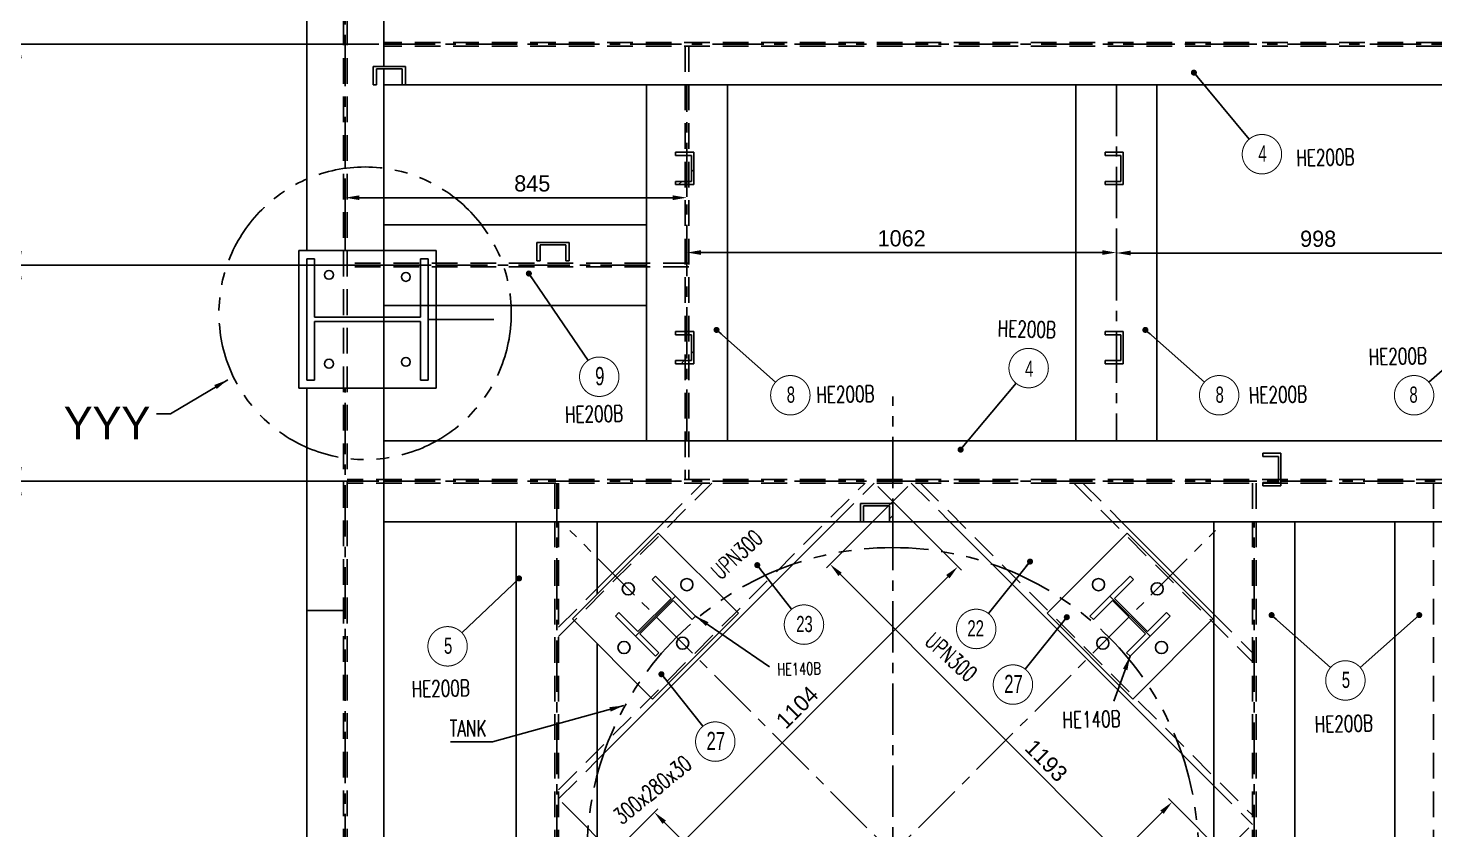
# Model space of a CAD drawing. Header units: millimetres. Extents: x 0 to 16187, y -20471 to 6290.
# Drawn here: x 7280.5 to 7628.3, y 5293.1 to 5491.2 of the extents above; entities that cross this region are included whole.
import ezdxf
from ezdxf.enums import TextEntityAlignment as Align

# ---------------------------------------------------------------- set-up
doc = ezdxf.new("R2010")
doc.units = ezdxf.units.MM
doc.header["$PDSIZE"] = -1
for name, pattern in [('CENTERX2', [20.32, 12.7, -2.54, 2.54, -2.54]), ('DASHED2', [9.525, 6.35, -3.175]), ('PHANTOM2', [31.75, 15.875, -3.175, 3.175, -3.175, 3.175, -3.175])]:
    doc.linetypes.add(name, pattern=pattern)
doc.styles.add('MtXpl_txt_shx', font='txt.shx', dxfattribs={"height": 0.2})
doc.styles.add('ROMAND-1', font='ic-romand.shx')
doc.styles.add('SLDTEXTSTYLE2', font='TXT', dxfattribs={"width": 0.686449})
doc.dimstyles.new('AM_ISO', dxfattribs={"dimtxt": 3.5, "dimasz": 3.5, "dimexe": 1, "dimexo": 1, "dimgap": 1.5, "dimtad": 1, "dimdsep": 46, "dimtxsty": 'Standard', "dimcen": 0, "dimclrd": 1, "dimclre": 1, "dimclrt": 1, "dimadec": 0, "dimazin": 2, "dimtp": 0.1, "dimtm": 0.1, "dimtfac": 0.71, "dimtdec": 3, "dimtmove": 0, "dimatfit": 3, "dimfxl": 1, "dimlwd": -1, "dimlwe": -1, "dimarcsym": 1})
doc.dimstyles.new('AM_ISO$7', dxfattribs={"dimtxt": 3.5, "dimasz": 3.5, "dimexe": 1, "dimexo": 1, "dimgap": 1.5, "dimtad": 1, "dimtoh": 1, "dimdsep": 46, "dimtxsty": 'Standard', "dimcen": 0, "dimclrd": 1, "dimclre": 1, "dimclrt": 1, "dimadec": 0, "dimazin": 2, "dimtp": 0.1, "dimtm": 0.1, "dimtfac": 0.71, "dimtdec": 3, "dimtmove": 0, "dimatfit": 3, "dimfxl": 1, "dimlwd": -1, "dimlwe": -1, "dimarcsym": 1})
pattern_1 = [(45, (5642.543, 1992.42), (-11.22532, 11.22532), [])]

# ---------------------------------------------------------------- blocks, each defined once
blk = doc.blocks.new('*D2035')
at = {"color": 1, "linetype": 'ByBlock'}
for p, q in [((7367.17, 5379.26), (7277.05, 5379.26)), ((7278.3, 5375.76), (7278.3, 5199.28)), ((7348.13, 5195.78), (7277.05, 5195.78))]:
    blk.add_line(p, q, dxfattribs=at)
at = {"color": 1}
for points in [[(7278.88, 5375.76), (7277.71, 5375.76), (7278.3, 5379.26)], [(7277.71, 5199.28), (7278.88, 5199.28), (7278.3, 5195.78)]]:
    blk.add_solid(points, dxfattribs=at)
at = {"layer": 'Defpoints', "color": 0}
for p in [(7368.42, 5379.26), (7278.3, 5195.78), (7349.38, 5195.78)]:
    blk.add_point(p, dxfattribs=at)
at = {"color": 1, "insert": (7274.8, 5287.52), "char_height": 4, "attachment_point": 5, "rotation": 90}
blk.add_mtext('1835', dxfattribs=at)
blk = doc.blocks.new('*D2040')
at = {"color": 1, "linetype": 'ByBlock'}
for p, q in [((7367.17, 5487.26), (7277.05, 5487.26)), ((7278.3, 5483.76), (7278.3, 5436.16)), ((7380.13, 5432.66), (7277.05, 5432.66))]:
    blk.add_line(p, q, dxfattribs=at)
at = {"color": 1}
for points in [[(7278.88, 5483.76), (7277.71, 5483.76), (7278.3, 5487.26)], [(7277.71, 5436.16), (7278.88, 5436.16), (7278.3, 5432.66)]]:
    blk.add_solid(points, dxfattribs=at)
at = {"layer": 'Defpoints', "color": 0}
for p in [(7368.42, 5487.26), (7278.3, 5432.66), (7381.38, 5432.66)]:
    blk.add_point(p, dxfattribs=at)
at = {"color": 1, "insert": (7274.8, 5459.96), "char_height": 4, "attachment_point": 5, "rotation": 90}
blk.add_mtext('546', dxfattribs=at)
blk = doc.blocks.new('*D2041')
at = {"color": 1, "linetype": 'ByBlock'}
for p, q in [((7380.13, 5432.66), (7277.05, 5432.66)), ((7278.3, 5382.76), (7278.3, 5429.16)), ((7367.17, 5379.26), (7277.05, 5379.26))]:
    blk.add_line(p, q, dxfattribs=at)
at = {"color": 1}
for points in [[(7278.88, 5429.16), (7277.71, 5429.16), (7278.3, 5432.66)], [(7277.71, 5382.76), (7278.88, 5382.76), (7278.3, 5379.26)]]:
    blk.add_solid(points, dxfattribs=at)
at = {"layer": 'Defpoints', "color": 0}
for p in [(7278.3, 5432.66), (7381.38, 5432.66), (7368.42, 5379.26)]:
    blk.add_point(p, dxfattribs=at)
at = {"color": 1, "insert": (7274.8, 5405.96), "char_height": 4, "attachment_point": 5, "rotation": 90}
blk.add_mtext('534', dxfattribs=at)
blk = doc.blocks.new('*D2042')
at = {"color": 1, "linetype": 'ByBlock'}
for p, q in [((7358.9, 5452.51), (7358.9, 5448.08)), ((7439.88, 5449.33), (7362.4, 5449.33)), ((7443.38, 5449.58), (7443.38, 5450.58))]:
    blk.add_line(p, q, dxfattribs=at)
at = {"color": 1}
for points in [[(7362.4, 5449.91), (7362.4, 5448.74), (7358.9, 5449.33)], [(7439.88, 5448.74), (7439.88, 5449.91), (7443.38, 5449.33)]]:
    blk.add_solid(points, dxfattribs=at)
at = {"layer": 'Defpoints', "color": 0}
for p in [(7358.9, 5453.76), (7358.9, 5449.33), (7443.38, 5448.33)]:
    blk.add_point(p, dxfattribs=at)
at = {"color": 1, "insert": (7405.13, 5452.83), "char_height": 4, "attachment_point": 5}
blk.add_mtext('845', dxfattribs=at)
blk = doc.blocks.new('*D2043')
at = {"color": 1, "linetype": 'ByBlock'}
for p, q in [((7443.38, 5439.02), (7443.38, 5434.52)), ((7446.88, 5435.77), (7546.08, 5435.77)), ((7549.58, 5436.89), (7549.58, 5434.52))]:
    blk.add_line(p, q, dxfattribs=at)
at = {"color": 1}
for points in [[(7446.88, 5436.36), (7446.88, 5435.19), (7443.38, 5435.77)], [(7546.08, 5435.19), (7546.08, 5436.36), (7549.58, 5435.77)]]:
    blk.add_solid(points, dxfattribs=at)
at = {"layer": 'Defpoints', "color": 0}
for p in [(7443.38, 5440.27), (7549.58, 5438.14), (7549.58, 5435.77)]:
    blk.add_point(p, dxfattribs=at)
at = {"color": 1, "insert": (7496.48, 5439.27), "char_height": 4, "attachment_point": 5}
blk.add_mtext('1062', dxfattribs=at)
blk = doc.blocks.new('*D2044')
at = {"color": 1, "linetype": 'ByBlock'}
for p, q in [((7549.58, 5439.52), (7549.58, 5434.41)), ((7649.38, 5438.2), (7649.38, 5434.41)), ((7553.08, 5435.66), (7645.88, 5435.66))]:
    blk.add_line(p, q, dxfattribs=at)
at = {"color": 1}
for points in [[(7553.08, 5436.24), (7553.08, 5435.07), (7549.58, 5435.66)], [(7645.88, 5435.07), (7645.88, 5436.24), (7649.38, 5435.66)]]:
    blk.add_solid(points, dxfattribs=at)
at = {"layer": 'Defpoints', "color": 0}
for p in [(7549.58, 5440.77), (7649.38, 5439.45), (7649.38, 5435.66)]:
    blk.add_point(p, dxfattribs=at)
at = {"color": 1, "insert": (7599.48, 5439.16), "char_height": 4, "attachment_point": 5}
blk.add_mtext('998', dxfattribs=at)
blk = doc.blocks.new('*D2270')
at = {"color": 1, "linetype": 'ByBlock'}
for p, q in [((7490.57, 5377.92), (7511.25, 5357.24)), ((7507.9, 5355.65), (7434.78, 5282.54)), ((7412.51, 5299.86), (7433.19, 5279.18))]:
    blk.add_line(p, q, dxfattribs=at)
at = {"color": 1}
for points in [[(7508.31, 5355.24), (7507.48, 5356.07), (7510.37, 5358.13)], [(7434.37, 5282.95), (7435.19, 5282.13), (7432.31, 5280.06)]]:
    blk.add_solid(points, dxfattribs=at)
at = {"layer": 'Defpoints', "color": 0}
for p in [(7489.69, 5378.81), (7411.63, 5300.74), (7432.31, 5280.06)]:
    blk.add_point(p, dxfattribs=at)
at = {"color": 1, "insert": (7470.65, 5323.36), "char_height": 4, "attachment_point": 5, "rotation": 45}
blk.add_mtext('1104', dxfattribs=at)
blk = doc.blocks.new('*D2272')
at = {"color": 1, "linetype": 'ByBlock'}
for p, q in [((7582.34, 5280.95), (7562.47, 5300.83)), ((7560.87, 5297.47), (7481.98, 5218.58)), ((7498.5, 5197.11), (7478.62, 5216.99))]:
    blk.add_line(p, q, dxfattribs=at)
at = {"color": 1}
for points in [[(7561.29, 5297.06), (7560.46, 5297.89), (7563.35, 5299.95)], [(7481.57, 5218.99), (7482.39, 5218.17), (7479.51, 5216.11)]]:
    blk.add_solid(points, dxfattribs=at)
at = {"layer": 'Defpoints', "color": 0}
for p in [(7583.23, 5280.07), (7479.51, 5216.11), (7499.38, 5196.23)]:
    blk.add_point(p, dxfattribs=at)
at = {"color": 1, "insert": (7528.18, 5269.73), "char_height": 4, "attachment_point": 5, "rotation": 45}
blk.add_mtext('1186', dxfattribs=at)
blk = doc.blocks.new('*D2273')
at = {"color": 1, "linetype": 'ByBlock'}
for p, q in [((7412.51, 5274.65), (7436.19, 5298.33)), ((7510.38, 5222.38), (7437.78, 5294.98)), ((7490.05, 5197.11), (7513.74, 5220.79))]:
    blk.add_line(p, q, dxfattribs=at)
at = {"color": 1}
for points in [[(7438.2, 5295.39), (7437.37, 5294.56), (7435.31, 5297.45)], [(7509.96, 5221.97), (7510.79, 5222.8), (7512.85, 5219.91)]]:
    blk.add_solid(points, dxfattribs=at)
at = {"layer": 'Defpoints', "color": 0}
for p in [(7435.31, 5297.45), (7411.63, 5273.77), (7489.17, 5196.23)]:
    blk.add_point(p, dxfattribs=at)
at = {"color": 1, "insert": (7485.39, 5252.32), "char_height": 4, "attachment_point": 5, "rotation": 315}
blk.add_mtext('1097', dxfattribs=at)
blk = doc.blocks.new('A$7E921A1473147')
at = {"color": 6, "ltscale": 0.2}
for p, q in [((0, 300), (300, 300)), ((0, 281), (0, 300)), ((0, 281), (144.5, 281)), ((144.5, 19), (144.5, 281)), ((155.5, 19), (155.5, 281)), ((155.5, 281), (300, 281)), ((300, 300), (300, 281)), ((0, 19), (144.5, 19)), ((0, 0), (0, 19)), ((0, 0), (300, 0)), ((155.5, 19), (300, 19)), ((300, 19), (300, 0))]:
    blk.add_line(p, q, dxfattribs=at)
blk = doc.blocks.new('*D2427')
at = {"color": 1, "linetype": 'ByBlock'}
for p, q in [((7497.98, 5377.92), (7477.89, 5357.84)), ((7481.25, 5356.25), (7560.67, 5276.83)), ((7582.34, 5293.56), (7562.26, 5273.47))]:
    blk.add_line(p, q, dxfattribs=at)
at = {"color": 1}
for points in [[(7481.66, 5356.66), (7480.84, 5355.83), (7478.78, 5358.72)], [(7560.25, 5276.42), (7561.08, 5277.24), (7563.14, 5274.36)]]:
    blk.add_solid(points, dxfattribs=at)
at = {"layer": 'Defpoints', "color": 0}
for p in [(7498.86, 5378.81), (7583.23, 5294.44), (7563.14, 5274.36)]:
    blk.add_point(p, dxfattribs=at)
at = {"color": 1, "insert": (7532.23, 5310.22), "char_height": 4, "attachment_point": 5, "rotation": 315}
blk.add_mtext('1193', dxfattribs=at)
blk = doc.blocks.new('*D3864')
at = {"color": 1, "linetype": 'ByBlock'}
for p, q in [((7348.13, 5808.14), (7247.17, 5808.14)), ((7248.42, 5199.28), (7248.42, 5804.64)), ((7348.13, 5195.78), (7247.17, 5195.78))]:
    blk.add_line(p, q, dxfattribs=at)
at = {"color": 1}
for points in [[(7249.01, 5804.64), (7247.84, 5804.64), (7248.42, 5808.14)], [(7247.84, 5199.28), (7249.01, 5199.28), (7248.42, 5195.78)]]:
    blk.add_solid(points, dxfattribs=at)
at = {"layer": 'Defpoints', "color": 0}
for p in [(7248.42, 5808.14), (7349.38, 5808.14), (7349.38, 5195.78)]:
    blk.add_point(p, dxfattribs=at)
at = {"color": 1, "insert": (7244.92, 5501.96), "char_height": 4, "attachment_point": 5, "rotation": 90}
blk.add_mtext('6124', dxfattribs=at)

msp = doc.modelspace()

# ---------------------------------------------------------------- hatches: boundary and pattern name
at = {"linetype": 'Continuous', "lineweight": 18}
h = msp.add_hatch(dxfattribs=at)
h.set_pattern_fill('ANSI31', scale=5, style=0)
h.set_pattern_definition(pattern_1)
h.paths.add_polyline_path([(7445.0776, 5452.55726), (7445.0776, 5460.55726), (7440.5776, 5460.55726), (7440.5776, 5459.75726), (7444.4776, 5459.75726), (7444.4776, 5453.35726), (7440.5776, 5453.35726), (7440.5776, 5452.55726)], flags=0)
h = msp.add_hatch(dxfattribs=at)
h.set_pattern_fill('ANSI31', scale=5, style=0)
h.set_pattern_definition(pattern_1)
h.paths.add_polyline_path([(7445.0776, 5408.25726), (7445.0776, 5416.25726), (7440.5776, 5416.25726), (7440.5776, 5415.45726), (7444.4776, 5415.45726), (7444.4776, 5409.05726), (7440.5776, 5409.05726), (7440.5776, 5408.25726)], flags=0)
h = msp.add_hatch(dxfattribs=at)
h.set_pattern_fill('ANSI31', scale=5, style=0)
h.set_pattern_definition(pattern_1)
h.paths.add_polyline_path([(7494.2776, 5373.75726), (7486.2776, 5373.75726), (7486.2776, 5369.25726), (7487.0776, 5369.25726), (7487.0776, 5373.15726), (7493.4776, 5373.15726), (7493.4776, 5369.25726), (7494.2776, 5369.25726)], flags=0)

# ---------------------------------------------------------------- linework, layer by layer
at = {"color": 2, "linetype": 'DASHED2'}
for p, q in [((7358.4476, 5807.68726), (7358.4476, 5196.22726)), ((7359.3476, 5807.68726), (7359.3476, 5196.22726)), ((7763.4076, 5487.70726), (7368.4176, 5487.70726)), ((7763.4076, 5486.80726), (7368.4176, 5486.80726)), ((7442.9276, 5486.80726), (7442.9276, 5379.70726)), ((7443.8276, 5486.80726), (7443.8276, 5379.70726)), ((7443.8276, 5433.10726), (7359.3476, 5433.10726)), ((7443.8276, 5432.20726), (7359.3476, 5432.20726)), ((7763.4076, 5379.70726), (7359.3476, 5379.70726)), ((7763.4076, 5378.80726), (7359.3476, 5378.80726)), ((7410.7276, 5378.80726), (7410.7276, 5196.22726)), ((7411.6276, 5303.00675), (7487.42812, 5378.80726)), ((7411.6276, 5340.90767), (7449.52719, 5378.80726)), ((7411.6276, 5378.80726), (7411.6276, 5196.22726)), ((7437.71445, 5369.25726), (7447.26445, 5378.80726)), ((7480.14086, 5369.25726), (7489.69086, 5378.80726)), ((7498.86435, 5378.80726), (7508.41435, 5369.25726)), ((7501.12709, 5378.80726), (7583.2276, 5296.70675)), ((7539.02801, 5378.80726), (7583.2276, 5334.60767)), ((7541.29076, 5378.80726), (7550.84076, 5369.25726)), ((7583.2276, 5378.80726), (7583.2276, 5196.22726)), ((7584.1276, 5378.80726), (7584.1276, 5196.22726)), ((7628.0276, 5378.80726), (7628.0276, 5196.22726)), ((7411.6276, 5343.17041), (7421.1776, 5352.72041)), ((7573.6776, 5346.42041), (7583.2276, 5336.87041)), ((7411.6276, 5300.74401), (7421.1776, 5310.29401)), ((7573.6776, 5303.99401), (7583.2276, 5294.44401))]:
    msp.add_line(p, q, dxfattribs=at)
at = {"color": 3, "linetype": 'CENTERX2'}
for p, q in [((7358.8976, 5436.25726), (7358.8976, 5807.68726)), ((7368.4176, 5487.25726), (7754.3376, 5487.25726)), ((7443.3776, 5389.25726), (7443.3776, 5477.25726)), ((7549.5776, 5477.25726), (7549.5776, 5389.25726)), ((7381.3776, 5432.65726), (7433.3776, 5432.65726)), ((7358.8976, 5203.04225), (7358.8976, 5402.25726)), ((7494.2776, 5174.35726), (7494.2776, 5400.15726)), ((7368.4176, 5379.25726), (7589.6776, 5379.25726)), ((7411.1776, 5205.29726), (7411.1776, 5378.80726)), ((7590.2776, 5379.25726), (7639.9776, 5379.25726)), ((7583.6776, 5205.29726), (7583.6776, 5369.25726)), ((7414.44525, 5207.42491), (7574.10996, 5367.08962)), ((7574.10996, 5207.42491), (7414.44525, 5367.08962))]:
    msp.add_line(p, q, dxfattribs=at)
at = {"color": 7, "linetype": 'Continuous', "lineweight": 25}
for p, q in [((7349.3776, 5436.25726), (7349.3776, 5785.65726)), ((7368.4176, 5481.75726), (7368.4176, 5720.35726)), ((7368.4176, 5487.25726), (7368.4176, 5497.25726)), ((7368.4176, 5481.75726), (7368.4176, 5487.25726)), ((7365.7776, 5477.25726), (7365.7776, 5481.75726)), ((7365.7776, 5481.75726), (7373.7776, 5481.75726)), ((7372.9776, 5481.15726), (7366.5776, 5481.15726)), ((7366.5776, 5481.15726), (7366.5776, 5477.25726)), ((7368.4176, 5477.25726), (7368.4176, 5481.15726)), ((7368.4176, 5436.25726), (7368.4176, 5481.15726)), ((7372.9776, 5477.25726), (7372.9776, 5481.15726)), ((7373.7776, 5481.75726), (7373.7776, 5477.25726)), ((7366.5776, 5477.25726), (7365.7776, 5477.25726)), ((7368.4176, 5477.25726), (7372.9776, 5477.25726)), ((7373.7776, 5477.25726), (7372.9776, 5477.25726)), ((7373.7776, 5477.25726), (7754.3376, 5477.25726)), ((7433.3776, 5477.25726), (7443.3776, 5477.25726)), ((7433.3776, 5389.25726), (7433.3776, 5477.25726)), ((7443.3776, 5477.25726), (7453.3776, 5477.25726)), ((7453.3776, 5389.25726), (7453.3776, 5477.25726)), ((7539.5776, 5477.25726), (7549.5776, 5477.25726)), ((7539.5776, 5389.25726), (7539.5776, 5477.25726)), ((7549.5776, 5477.25726), (7559.5776, 5477.25726)), ((7559.5776, 5389.25726), (7559.5776, 5477.25726)), ((7440.5776, 5459.75726), (7440.5776, 5460.55726)), ((7440.5776, 5460.55726), (7445.0776, 5460.55726)), ((7444.4776, 5459.75726), (7440.5776, 5459.75726)), ((7444.4776, 5453.35726), (7444.4776, 5459.75726)), ((7445.0776, 5460.55726), (7445.0776, 5452.55726)), ((7546.7776, 5459.75726), (7546.7776, 5460.55726)), ((7546.7776, 5460.55726), (7551.2776, 5460.55726)), ((7550.6776, 5459.75726), (7546.7776, 5459.75726)), ((7550.6776, 5453.35726), (7550.6776, 5459.75726)), ((7551.2776, 5460.55726), (7551.2776, 5452.55726)), ((7440.5776, 5452.55726), (7440.5776, 5453.35726)), ((7440.5776, 5453.35726), (7444.4776, 5453.35726)), ((7445.0776, 5452.55726), (7440.5776, 5452.55726)), ((7546.7776, 5452.55726), (7546.7776, 5453.35726)), ((7546.7776, 5453.35726), (7550.6776, 5453.35726)), ((7551.2776, 5452.55726), (7546.7776, 5452.55726)), ((7368.4176, 5436.25726), (7368.4176, 5442.65726)), ((7368.4176, 5442.65726), (7433.3776, 5442.65726)), ((7433.3776, 5432.65726), (7433.3776, 5442.65726)), ((7406.2776, 5433.75726), (7406.2776, 5438.25726)), ((7406.2776, 5438.25726), (7414.2776, 5438.25726)), ((7413.4776, 5437.65726), (7407.0776, 5437.65726)), ((7407.0776, 5437.65726), (7407.0776, 5433.75726)), ((7413.4776, 5433.75726), (7413.4776, 5437.65726)), ((7414.2776, 5438.25726), (7414.2776, 5433.75726)), ((7347.3776, 5402.25726), (7347.3776, 5436.25726)), ((7347.3776, 5436.25726), (7381.3776, 5436.25726)), ((7381.3776, 5436.25726), (7381.3776, 5402.25726)), ((7407.0776, 5433.75726), (7406.2776, 5433.75726)), ((7414.2776, 5433.75726), (7413.4776, 5433.75726)), ((7433.3776, 5422.65726), (7433.3776, 5432.65726)), ((7381.3776, 5422.65726), (7433.3776, 5422.65726)), ((7440.5776, 5415.45726), (7440.5776, 5416.25726)), ((7440.5776, 5416.25726), (7445.0776, 5416.25726)), ((7444.4776, 5415.45726), (7440.5776, 5415.45726)), ((7444.4776, 5409.05726), (7444.4776, 5415.45726)), ((7445.0776, 5416.25726), (7445.0776, 5408.25726)), ((7546.7776, 5415.45726), (7546.7776, 5416.25726)), ((7546.7776, 5416.25726), (7551.2776, 5416.25726)), ((7550.6776, 5415.45726), (7546.7776, 5415.45726)), ((7550.6776, 5409.05726), (7550.6776, 5415.45726)), ((7551.2776, 5416.25726), (7551.2776, 5408.25726)), ((7440.5776, 5408.25726), (7440.5776, 5409.05726)), ((7440.5776, 5409.05726), (7444.4776, 5409.05726)), ((7445.0776, 5408.25726), (7440.5776, 5408.25726)), ((7546.7776, 5408.25726), (7546.7776, 5409.05726)), ((7546.7776, 5409.05726), (7550.6776, 5409.05726)), ((7551.2776, 5408.25726), (7546.7776, 5408.25726)), ((7381.3776, 5402.25726), (7347.3776, 5402.25726)), ((7349.3776, 5218.25726), (7349.3776, 5402.25726)), ((7368.4176, 5218.25726), (7368.4176, 5402.25726)), ((7368.4176, 5379.25726), (7368.4176, 5389.25726)), ((7368.4176, 5389.25726), (7754.3376, 5389.25726)), ((7433.3776, 5389.25726), (7443.3776, 5389.25726)), ((7443.3776, 5389.25726), (7453.3776, 5389.25726)), ((7539.5776, 5389.25726), (7549.5776, 5389.25726)), ((7549.5776, 5389.25726), (7559.5776, 5389.25726)), ((7585.7776, 5386.15726), (7590.2776, 5386.15726)), ((7585.7776, 5385.35726), (7585.7776, 5386.15726)), ((7589.6776, 5385.35726), (7585.7776, 5385.35726)), ((7589.6776, 5378.95726), (7589.6776, 5385.35726)), ((7590.2776, 5386.15726), (7590.2776, 5378.15726)), ((7368.4176, 5369.25726), (7368.4176, 5379.25726)), ((7585.7776, 5378.15726), (7585.7776, 5378.95726)), ((7585.7776, 5378.95726), (7589.6776, 5378.95726)), ((7590.2776, 5378.15726), (7585.7776, 5378.15726)), ((7486.2776, 5373.75726), (7494.2776, 5373.75726)), ((7486.2776, 5369.25726), (7486.2776, 5373.75726)), ((7493.4776, 5373.15726), (7487.0776, 5373.15726)), ((7487.0776, 5373.15726), (7487.0776, 5369.25726)), ((7493.4776, 5369.25726), (7493.4776, 5373.15726)), ((7494.2776, 5373.75726), (7494.2776, 5369.25726)), ((7368.4176, 5369.25726), (7486.2776, 5369.25726)), ((7401.1776, 5369.25726), (7411.1776, 5369.25726)), ((7401.1776, 5205.29726), (7401.1776, 5369.25726)), ((7411.1776, 5369.25726), (7421.1776, 5369.25726)), ((7421.1776, 5351.3062), (7421.1776, 5369.25726)), ((7421.1776, 5310.29401), (7480.14086, 5369.25726)), ((7421.1776, 5352.72041), (7437.71445, 5369.25726)), ((7437.71445, 5369.25726), (7480.14086, 5369.25726)), ((7487.0776, 5369.25726), (7486.2776, 5369.25726)), ((7487.0776, 5369.25726), (7493.4776, 5369.25726)), ((7494.2776, 5369.25726), (7493.4776, 5369.25726)), ((7494.2776, 5369.25726), (7754.3376, 5369.25726)), ((7508.41435, 5369.25726), (7550.84076, 5369.25726)), ((7508.41435, 5369.25726), (7573.6776, 5303.99401)), ((7550.84076, 5369.25726), (7573.6776, 5346.42041)), ((7573.6776, 5205.29726), (7573.6776, 5369.25726)), ((7573.6776, 5369.25726), (7583.6776, 5369.25726)), ((7583.6776, 5369.25726), (7593.6776, 5369.25726)), ((7593.6776, 5205.29726), (7593.6776, 5369.25726)), ((7618.4776, 5205.29726), (7618.4776, 5369.25726)), ((7618.4776, 5369.25726), (7628.4776, 5369.25726)), ((7436.30974, 5366.43833), (7415.09653, 5345.22513)), ((7456.10873, 5346.63934), (7436.30974, 5366.43833)), ((7552.24547, 5366.43833), (7532.44648, 5346.63934)), ((7573.45867, 5345.22513), (7552.24547, 5366.43833)), ((7434.7541, 5354.9832), (7435.60263, 5355.83173)), ((7439.45636, 5350.28094), (7434.7541, 5354.9832)), ((7435.60263, 5355.83173), (7440.55238, 5350.88198)), ((7548.00283, 5350.88198), (7552.95258, 5355.83173)), ((7553.80111, 5354.9832), (7549.09885, 5350.28094)), ((7552.95258, 5355.83173), (7553.80111, 5354.9832)), ((7421.1776, 5351.3062), (7421.1776, 5352.72041)), ((7440.55238, 5350.88198), (7430.65288, 5340.98249)), ((7445.50212, 5345.93224), (7440.55238, 5350.88198)), ((7548.00283, 5350.88198), (7543.05308, 5345.93224)), ((7557.90233, 5340.98249), (7548.00283, 5350.88198)), ((7431.25392, 5342.0785), (7439.45636, 5350.28094)), ((7431.7489, 5341.58353), (7439.95134, 5349.78597)), ((7439.95134, 5349.78597), (7444.6536, 5345.08371)), ((7543.90161, 5345.08371), (7548.60387, 5349.78597)), ((7548.60387, 5349.78597), (7556.80631, 5341.58353)), ((7549.09885, 5350.28094), (7557.30128, 5342.0785)), ((7415.09653, 5345.22513), (7434.89552, 5325.42614)), ((7425.70313, 5345.93224), (7426.55166, 5346.78076)), ((7430.65288, 5340.98249), (7425.70313, 5345.93224)), ((7426.55166, 5346.78076), (7431.25392, 5342.0785)), ((7434.89552, 5325.42614), (7456.10873, 5346.63934)), ((7444.6536, 5345.08371), (7445.50212, 5345.93224)), ((7532.44648, 5346.63934), (7553.65968, 5325.42614)), ((7543.05308, 5345.93224), (7543.90161, 5345.08371)), ((7553.65968, 5325.42614), (7573.45867, 5345.22513)), ((7557.30128, 5342.0785), (7562.00354, 5346.78076)), ((7562.85207, 5345.93224), (7557.90233, 5340.98249)), ((7562.00354, 5346.78076), (7562.85207, 5345.93224)), ((7573.6776, 5303.99401), (7573.6776, 5346.42041)), ((7430.65288, 5340.98249), (7435.60263, 5336.03274)), ((7436.45116, 5336.88127), (7431.7489, 5341.58353)), ((7556.80631, 5341.58353), (7552.10405, 5336.88127)), ((7552.95258, 5336.03274), (7557.90233, 5340.98249)), ((7421.1776, 5310.29401), (7421.1776, 5339.14406)), ((7421.1776, 5235.37047), (7421.1776, 5339.14406)), ((7435.60263, 5336.03274), (7436.45116, 5336.88127)), ((7552.10405, 5336.88127), (7552.95258, 5336.03274))]:
    msp.add_line(p, q, dxfattribs=at)
for p, q in [((7368.4176, 5436.25726), (7368.4176, 5402.25726)), ((7381.3776, 5422.65726), (7368.4176, 5422.65726)), ((7379.3776, 5419.25726), (7395.60512, 5419.25726)), ((7358.4476, 5347.3147), (7349.3776, 5347.3147))]:
    msp.add_line(p, q)
at = {"color": 4, "lineweight": 25}
for points in [[(7590.45631, 5460.07832, 0.25, 0.25, 1), (7580.70631, 5460.07832, 0.25, 0.25, 1)], [(7426.57446, 5405.08265, 0.25, 0.25, 1), (7416.82446, 5405.08265, 0.25, 0.25, 1)], [(7532.76101, 5407.21474, 0.25, 0.25, -1), (7523.01101, 5407.21474, 0.25, 0.25, -1)], [(7473.82937, 5400.50487, 0.25, 0.25, 1), (7464.07937, 5400.50487, 0.25, 0.25, 1)], [(7579.8751, 5400.50487, 0.25, 0.25, 1), (7570.1251, 5400.50487, 0.25, 0.25, 1)], [(7618.3321, 5400.50487, 0.25, 0.25, -1), (7628.0821, 5400.50487, 0.25, 0.25, -1)], [(7477.20211, 5343.81999, 0.25, 0.25, 1), (7467.45211, 5343.81999, 0.25, 0.25, 1)], [(7510.04328, 5342.74962, 0.25, 0.25, -1), (7519.79328, 5342.74962, 0.25, 0.25, -1)], [(7389.07359, 5338.4543, 0.25, 0.25, 1), (7379.32359, 5338.4543, 0.25, 0.25, 1)], [(7519.13005, 5328.99989, 0.25, 0.25, -1), (7528.88005, 5328.99989, 0.25, 0.25, -1)], [(7611.09382, 5330.01677, 0.25, 0.25, 1), (7601.34382, 5330.01677, 0.25, 0.25, 1)], [(7455.27007, 5314.90724, 0.25, 0.25, 1), (7445.52007, 5314.90724, 0.25, 0.25, 1)]]:
    msp.add_lwpolyline(points, format="xyseb", close=True, dxfattribs=at)
at = {"color": 5, "linetype": 'PHANTOM2'}
msp.add_circle((7363.79686, 5420.7693), 36.15104, dxfattribs=at)
at = {"color": 7, "linetype": 'Continuous', "lineweight": 25}
for centre, radius in [((7354.8776, 5430.25726), 1.1), ((7373.8776, 5429.75726), 1.1), ((7373.8776, 5408.75726), 1.1), ((7354.8776, 5408.28726), 1.1), ((7428.88511, 5352.64975), 1.5), ((7443.3808, 5353.71041), 1.5), ((7545.1744, 5353.71041), 1.5), ((7559.67009, 5352.64975), 1.5), ((7442.32014, 5339.21472), 1.5), ((7546.23506, 5339.21472), 1.5), ((7427.82445, 5338.15406), 1.5), ((7560.73075, 5338.15406), 1.5)]:
    msp.add_circle(centre, radius, dxfattribs=at)
at = {"color": 6, "linetype": 'PHANTOM2'}
msp.add_circle((7494.2776, 5287.25726), 75.6, dxfattribs=at)

# ---------------------------------------------------------------- block references
at = {"ltscale": 0.2, "xscale": 0.09999999999999995, "yscale": 0.09999999999999995, "zscale": 0.09999999999999995, "rotation": 90}
msp.add_blockref('A$7E921A1473147', (7379.3776, 5404.25726), dxfattribs=at)

# ---------------------------------------------------------------- texts
at = {"color": 4, "lineweight": 25, "style": 'SLDTEXTSTYLE2', "width": 0.686449}
for s, height, p in [('4', 4, (7585.71449, 5460.23269)), ('9', 4.5, (7421.83263, 5405.23703)), ('4', 4, (7528.01919, 5407.06037)), ('8', 4, (7469.08755, 5400.65925)), ('8', 4, (7575.13328, 5400.65925)), ('8', 4, (7623.07392, 5400.65925)), ('23', 4, (7472.46029, 5343.97436)), ('22', 4, (7514.7851, 5342.90399)), ('5', 4, (7384.33176, 5338.60867)), ('27', 4.5, (7524.13823, 5329.15427)), ('5', 4, (7606.352, 5330.17115)), ('27', 4.5, (7450.52825, 5315.06162))]:
    msp.add_text(s, height=height, dxfattribs=at).set_placement(p, align=Align.MIDDLE_CENTER)
at = {"color": 4, "lineweight": 25, "style": 'MtXpl_txt_shx', "width": 0.6875}
for s, height, rotation, p in [('HE200B', 4, 1.3639275, (7594.14134, 5457.12252)), ('HE200B', 4, 358.6360725, (7520.21531, 5415.02019)), ('HE200B', 4, 1.3639275, (7612.04705, 5407.95843)), ('HE200B', 4, 1.3639275, (7475.43552, 5398.58515)), ('HE200B', 4, 1.3639275, (7582.4109, 5398.49133)), ('HE200B', 4, 1.3639275, (7413.2713, 5393.70277)), ('UPN300', 4, 317.9108378, (7501.91033, 5339.25736)), ('HE140B', 3, 1.3639275, (7465.74846, 5331.245)), ('HE200B', 4, 1.3639275, (7375.35821, 5325.86776)), ('HE200B', 4, 1.3639275, (7598.69681, 5317.15428)), ('300x280x30', 4, 39.2894069, (7427.26657, 5294.2317))]:
    msp.add_text(s, height=height, rotation=rotation, dxfattribs=at).set_placement(p)
at = {"color": 7, "lineweight": 25, "style": 'MtXpl_txt_shx', "width": 0.6875}
for s, rotation, p in [('UPN300', 42.8900572, (7451.68472, 5354.65202)), ('HE140B', 1.3639275, (7536.29972, 5318.23819))]:
    msp.add_text(s, height=4, rotation=rotation, dxfattribs=at).set_placement(p)
at = {"color": 4, "lineweight": 25, "style": 'MtXpl_txt_shx', "width": 0.6875}
msp.add_text('TANK', height=4, dxfattribs=at).set_placement((7384.73479, 5316.18723))
at = {"color": 7, "insert": (7310.68071, 5397.64537), "char_height": 8, "width": 5, "attachment_point": 3, "style": 'ROMAND-1'}
msp.add_mtext('YYY', dxfattribs=at)

# ---------------------------------------------------------------- dimensions: what is measured, and where the dimension line sits
for base, p1, p2, override, picture, middle in [((7248.42444, 5808.13726), (7349.3776, 5195.77726), (7349.3776, 5808.13726), {"dimtxt": 4, "dimexe": 1.25, "dimexo": 1.25, "dimdec": 0, "dimlfac": 10}, '*D3864', (7244.92444, 5501.95726)), ((7278.29624, 5432.65726), (7368.4176, 5487.25726), (7381.3776, 5432.65726), {"dimtxt": 4, "dimexe": 1.25, "dimexo": 1.25, "dimlfac": 10}, '*D2040', (7274.79624, 5459.95726))]:
    dim = msp.add_linear_dim(base=base, p1=p1, p2=p2, angle=90, dimstyle='AM_ISO', override=override)
    dim.commit()
    dim.dimension.update_dxf_attribs({"geometry": picture, "text_midpoint": middle})
dim = msp.add_linear_dim(base=(7358.8976, 5449.32528), p1=(7443.3776, 5448.33178), p2=(7358.8976, 5453.75984), dimstyle='AM_ISO', override={"dimtxt": 4, "dimexe": 1.25, "dimexo": 1.25, "dimdec": 0, "dimlfac": 10})
dim.commit()
dim.dimension.update_dxf_attribs({"geometry": '*D2042', "text_midpoint": (7405.13077, 5449.32528), "dimtype": 160})
for base, p1, p2, picture, middle in [((7549.5776, 5435.77211), (7443.3776, 5440.27194), (7549.5776, 5438.14138), '*D2043', (7496.4776, 5439.27211)), ((7649.3776, 5435.65525), (7549.5776, 5440.7654), (7649.3776, 5439.44951), '*D2044', (7599.4776, 5439.15525))]:
    dim = msp.add_linear_dim(base=base, p1=p1, p2=p2, dimstyle='AM_ISO', override={"dimtxt": 4, "dimexe": 1.25, "dimexo": 1.25, "dimlfac": 10})
    dim.commit()
    dim.dimension.update_dxf_attribs({"geometry": picture, "text_midpoint": middle})
for base, p1, p2, angle, override, picture, middle, dimtype in [((7278.29624, 5432.65726), (7368.4176, 5379.25726), (7381.3776, 5432.65726), 90, {"dimtxt": 4, "dimexe": 1.25, "dimexo": 1.25, "dimlfac": 10}, '*D2041', (7278.29624, 5405.95726), 160), ((7278.29624, 5195.77726), (7368.4176, 5379.25726), (7349.3776, 5195.77726), 90, {"dimtxt": 4, "dimexe": 1.25, "dimexo": 1.25, "dimdec": 0, "dimlfac": 10}, '*D2035', (7278.29624, 5287.51726), 160), ((7432.30696, 5280.06465), (7489.69086, 5378.80726), (7411.6276, 5300.74401), 225, {"dimtxt": 4, "dimexe": 1.25, "dimexo": 1.25, "dimdec": 0, "dimlfac": 10}, '*D2270', (7473.12464, 5320.88233), 161), ((7563.14032, 5274.35673), (7498.86435, 5378.80726), (7583.2276, 5294.44401), 315, {"dimtxt": 4, "dimexe": 1.25, "dimexo": 1.25, "dimdec": 0, "dimlfac": 10}, '*D2427', (7529.7523, 5307.74475), 161), ((7435.30813, 5297.45104), (7489.17086, 5196.22726), (7411.6276, 5273.77052), 135, {"dimtxt": 4, "dimexe": 1.25, "dimexo": 1.25, "dimdec": 0, "dimlfac": 10}, '*D2273', (7482.91821, 5249.84096), 161), ((7479.50566, 5216.10595), (7583.2276, 5280.07052), (7499.38435, 5196.22726), 225, {"dimtxt": 4, "dimexe": 1.25, "dimexo": 1.25, "dimdec": 0, "dimlfac": 10}, '*D2272', (7530.65705, 5267.25733), 161)]:
    dim = msp.add_linear_dim(base=base, p1=p1, p2=p2, angle=angle, dimstyle='AM_ISO', override=override)
    dim.commit()
    dim.dimension.update_dxf_attribs({"geometry": picture, "text_midpoint": middle, "dimtype": dimtype})

# ---------------------------------------------------------------- leaders
at = {"color": 4, "lineweight": 25}
for points in [[(7568.7545, 5480.2331), (7582.457, 5463.82055)], [(7404.29153, 5430.58783), (7418.95125, 5409.10918)], [(7450.70085, 5416.65446), (7465.30324, 5403.73517)], [(7556.74658, 5416.65446), (7571.34897, 5403.73517)], [(7641.46063, 5416.65446), (7626.85824, 5403.73517)], [(7511.0592, 5387.05996), (7524.7617, 5403.47251)], [(7460.77242, 5358.5162), (7469.28261, 5347.62743)], [(7528.23614, 5359.4049), (7517.96278, 5346.55706)], [(7401.87814, 5355.23029), (7387.73491, 5341.80989)], [(7587.9653, 5346.16636), (7602.56768, 5333.24707)], [(7624.47235, 5346.16636), (7609.86996, 5333.24707)], [(7537.32291, 5345.65517), (7527.04955, 5332.80734)], [(7437.07721, 5331.56252), (7447.35057, 5318.71468)]]:
    msp.add_leader(points, dimstyle='AM_ISO$7', override={"dimasz": 1.5, "dimldrblk": 'Dot'}, dxfattribs=at)
at = {"annotation_type": 0, "has_hookline": 1, "hookline_direction": 1, "text_width": 20.08}
msp.add_leader([(7329.81346, 5404.33798), (7315.68071, 5395.89537), (7312.18071, 5395.89537)], dimstyle='AM_ISO$7', override={"dimgap": 1.5, "dimtad": 0}, dxfattribs=at)
for points, override in [([(7445.50212, 5345.93224), (7463.79401, 5333.34792)], {"dimclrd": 1, "dimclre": 1, "dimclrt": 1}), ([(7552.9545, 5336.02598), (7548.92923, 5324.87471)], {"dimclrd": 1, "dimclre": 1, "dimclrt": 1}), ([(7427.75129, 5323.80635), (7395.32735, 5314.83262), (7384.91445, 5314.83262)], {"dimgap": 1.5, "dimtad": 0})]:
    msp.add_leader(points, dimstyle='AM_ISO$7', override=override)

doc.saveas('drawing.dxf')
